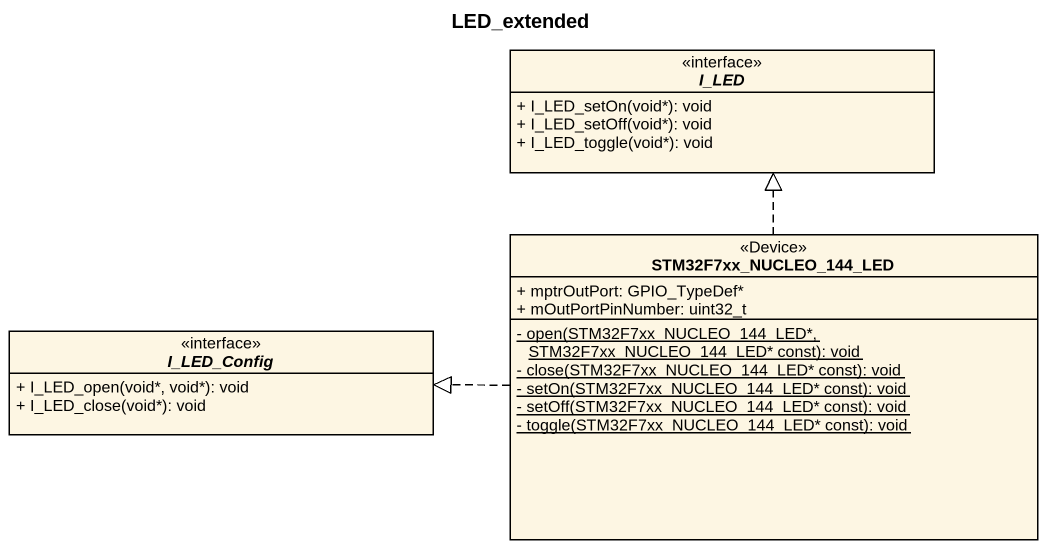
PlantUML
@startuml
title LED_extended
hide circle
hide empty members
skinparam classAttributeIconSize 0
interface I_LED {
  + I_LED_setOn(void*): void
  + I_LED_setOff(void*): void
  + I_LED_toggle(void*): void
}
class STM32F7xx_NUCLEO_144_LED <<Device>> {
  + mptrOutPort: GPIO_TypeDef*
  + mOutPortPinNumber: uint32_t
  {static} - open(STM32F7xx_NUCLEO_144_LED*, STM32F7xx_NUCLEO_144_LED* const): void
  {static} - close(STM32F7xx_NUCLEO_144_LED* const): void
  {static} - setOn(STM32F7xx_NUCLEO_144_LED* const): void
  {static} - setOff(STM32F7xx_NUCLEO_144_LED* const): void
  {static} - toggle(STM32F7xx_NUCLEO_144_LED* const): void
}
interface I_LED_Config {
  + I_LED_open(void*, void*): void
  + I_LED_close(void*): void
}
STM32F7xx_NUCLEO_144_LED .up.|> I_LED
STM32F7xx_NUCLEO_144_LED .left.|> I_LED_Config
@enduml
